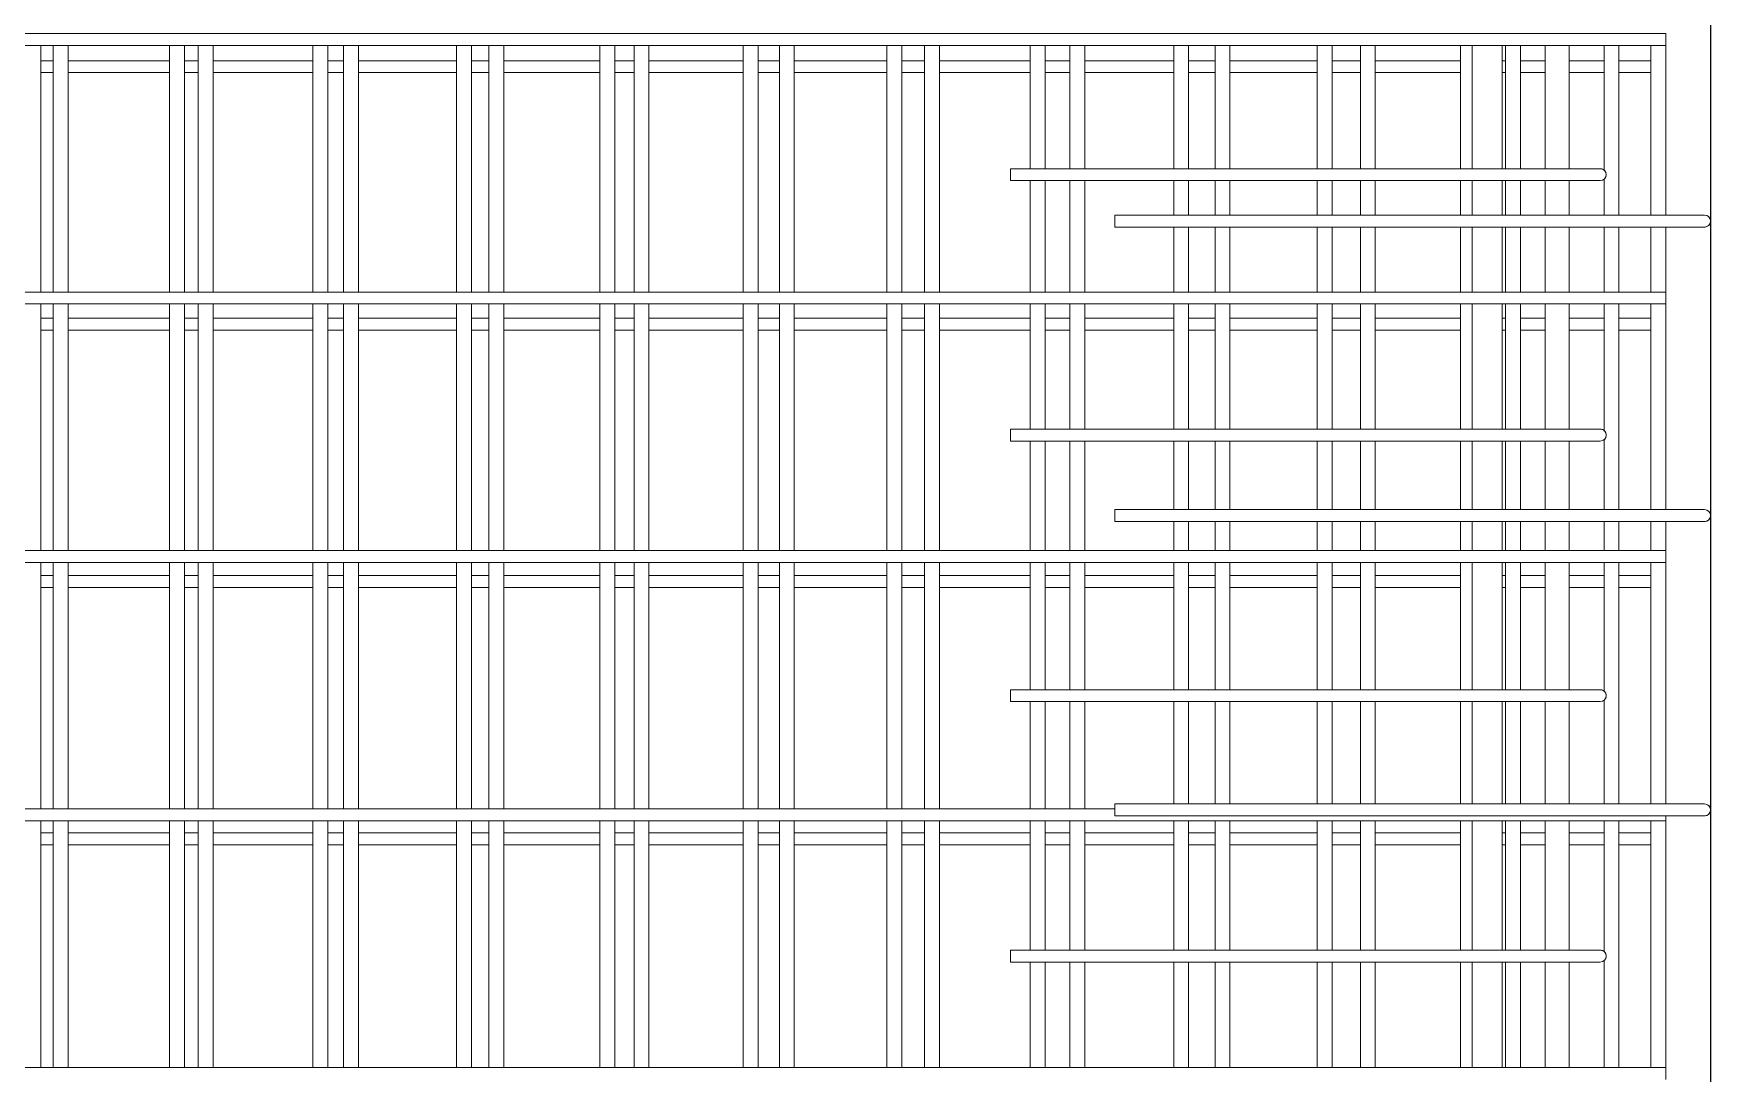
# Model space of a CAD drawing. Header units: millimetres. Extents: x 6720 to 22888, y -3063 to 10060.
# Drawn here: x 11192 to 12319, y 2284 to 2982 of the extents above; entities that cross this region are included whole.
import ezdxf

# ---------------------------------------------------------------- set-up
doc = ezdxf.new("R2010")
doc.units = ezdxf.units.MM
doc.layers.add('A-WALL', color=113, linetype='Continuous', lineweight=25)
doc.layers.add('S-RBAR', color=171, linetype='Continuous', lineweight=18)

msp = doc.modelspace()

# ---------------------------------------------------------------- linework, layer by layer
at = {"layer": 'A-WALL'}
msp.add_line((12318.6, 4095), (12318.6, 2210), dxfattribs=at)
at = {"layer": 'S-RBAR'}
for p, q in [((10132.6, 2981.9), (12288.6, 2981.9)), ((10132.6, 2973.9), (12288.6, 2973.9)), ((11197.4, 2808.4), (11197.4, 2973.9)), ((11205.6, 2808.4), (11205.6, 2973.9)), ((11215.6, 2808.4), (11215.6, 2973.9)), ((11283.8, 2808.4), (11283.8, 2973.9)), ((11293.8, 2808.4), (11293.8, 2973.9)), ((11303.1, 2808.4), (11303.1, 2973.9)), ((11313.1, 2808.4), (11313.1, 2973.9)), ((11380.1, 2808.4), (11380.1, 2973.9)), ((11390.1, 2808.4), (11390.1, 2973.9)), ((11400.7, 2808.4), (11400.7, 2973.9)), ((11410.7, 2808.4), (11410.7, 2973.9)), ((11476.5, 2808.4), (11476.5, 2973.9)), ((11486.5, 2808.4), (11486.5, 2973.9)), ((11498.2, 2808.4), (11498.2, 2973.9)), ((11508.2, 2808.4), (11508.2, 2973.9)), ((11572.8, 2808.4), (11572.8, 2973.9)), ((11582.8, 2808.4), (11582.8, 2973.9)), ((11595.7, 2808.4), (11595.7, 2973.9)), ((11605.7, 2808.4), (11605.7, 2973.9)), ((11669.1, 2808.4), (11669.1, 2973.9)), ((11679.1, 2808.4), (11679.1, 2973.9)), ((11693.3, 2808.4), (11693.3, 2973.9)), ((11703.3, 2808.4), (11703.3, 2973.9)), ((11765.5, 2808.4), (11765.5, 2973.9)), ((11775.5, 2808.4), (11775.5, 2973.9)), ((11790.8, 2808.4), (11790.8, 2973.9)), ((11800.8, 2808.4), (11800.8, 2973.9)), ((11861.8, 2891.2), (11861.8, 2973.9)), ((11871.8, 2891.2), (11871.8, 2973.9)), ((11888.4, 2891.2), (11888.4, 2973.9)), ((11898.4, 2891.2), (11898.4, 2973.9)), ((11958.1, 2891.2), (11958.1, 2973.9)), ((11968.1, 2891.2), (11968.1, 2973.9)), ((11985.9, 2891.2), (11985.9, 2973.9)), ((11995.9, 2891.2), (11995.9, 2973.9)), ((12054.5, 2891.2), (12054.5, 2973.9)), ((12064.5, 2891.2), (12064.5, 2973.9)), ((12083.5, 2891.2), (12083.5, 2973.9)), ((12093.5, 2891.2), (12093.5, 2973.9)), ((12150.8, 2891.2), (12150.8, 2973.9)), ((12158.6, 2891.2), (12158.6, 2973.9)), ((12178.6, 2891.2), (12178.6, 2973.9)), ((12181, 2891.2), (12181, 2973.9)), ((12191, 2891.2), (12191, 2973.9)), ((12207.6, 2891.2), (12207.6, 2973.9)), ((12223.6, 2891.2), (12223.6, 2973.9)), ((12247.1, 2889.9), (12247.1, 2973.9)), ((12257.1, 2860), (12257.1, 2973.9)), ((12278.6, 2860), (12278.6, 2973.9)), ((12288.6, 2973.9), (12288.6, 2981.9)), ((12288.6, 2860), (12288.6, 2973.9)), ((11197.4, 2963.7), (11205.6, 2963.7)), ((11215.6, 2963.7), (11283.8, 2963.7)), ((11293.8, 2963.7), (11303.1, 2963.7)), ((11313.1, 2963.7), (11380.1, 2963.7)), ((11390.1, 2963.7), (11400.7, 2963.7)), ((11410.7, 2963.7), (11476.5, 2963.7)), ((11486.5, 2963.7), (11498.2, 2963.7)), ((11508.2, 2963.7), (11572.8, 2963.7)), ((11582.8, 2963.7), (11595.7, 2963.7)), ((11605.7, 2963.7), (11669.1, 2963.7)), ((11679.1, 2963.7), (11693.3, 2963.7)), ((11703.3, 2963.7), (11765.5, 2963.7)), ((11775.5, 2963.7), (11790.8, 2963.7)), ((11800.8, 2963.7), (11861.8, 2963.7)), ((11871.8, 2963.7), (11888.4, 2963.7)), ((11898.4, 2963.7), (11958.1, 2963.7)), ((11968.1, 2963.7), (11985.9, 2963.7)), ((11995.9, 2963.7), (12054.5, 2963.7)), ((12064.5, 2963.7), (12083.5, 2963.7)), ((12093.5, 2963.7), (12150.8, 2963.7)), ((12178.6, 2963.7), (12181, 2963.7)), ((12191, 2963.7), (12207.6, 2963.7)), ((12223.6, 2963.7), (12247.1, 2963.7)), ((12257.1, 2963.7), (12278.6, 2963.7)), ((11197.4, 2955.7), (11205.6, 2955.7)), ((11215.6, 2955.7), (11283.8, 2955.7)), ((11293.8, 2955.7), (11303.1, 2955.7)), ((11313.1, 2955.7), (11380.1, 2955.7)), ((11390.1, 2955.7), (11400.7, 2955.7)), ((11410.7, 2955.7), (11476.5, 2955.7)), ((11486.5, 2955.7), (11498.2, 2955.7)), ((11508.2, 2955.7), (11572.8, 2955.7)), ((11582.8, 2955.7), (11595.7, 2955.7)), ((11605.7, 2955.7), (11669.1, 2955.7)), ((11679.1, 2955.7), (11693.3, 2955.7)), ((11703.3, 2955.7), (11765.5, 2955.7)), ((11775.5, 2955.7), (11790.8, 2955.7)), ((11800.8, 2955.7), (11861.8, 2955.7)), ((11871.8, 2955.7), (11888.4, 2955.7)), ((11898.4, 2955.7), (11958.1, 2955.7)), ((11968.1, 2955.7), (11985.9, 2955.7)), ((11995.9, 2955.7), (12054.5, 2955.7)), ((12064.5, 2955.7), (12083.5, 2955.7)), ((12093.5, 2955.7), (12150.8, 2955.7)), ((12178.6, 2955.7), (12181, 2955.7)), ((12191, 2955.7), (12207.6, 2955.7)), ((12223.6, 2955.7), (12247.1, 2955.7)), ((12257.1, 2955.7), (12278.6, 2955.7)), ((12208.6, 2891.2), (11848.6, 2891.2)), ((11848.6, 2891.2), (11848.6, 2883.2)), ((12208.6, 2883.2), (11848.6, 2883.2)), ((11861.8, 2808.4), (11861.8, 2883.2)), ((11871.8, 2808.4), (11871.8, 2883.2)), ((11888.4, 2808.4), (11888.4, 2883.2)), ((11898.4, 2808.4), (11898.4, 2883.2)), ((11958.1, 2860), (11958.1, 2883.2)), ((11968.1, 2860), (11968.1, 2883.2)), ((11985.9, 2860), (11985.9, 2883.2)), ((11995.9, 2860), (11995.9, 2883.2)), ((12054.5, 2860), (12054.5, 2883.2)), ((12064.5, 2860), (12064.5, 2883.2)), ((12083.5, 2860), (12083.5, 2883.2)), ((12093.5, 2860), (12093.5, 2883.2)), ((12150.8, 2860), (12150.8, 2883.2)), ((12158.6, 2860), (12158.6, 2883.2)), ((12178.6, 2860), (12178.6, 2883.2)), ((12181, 2860), (12181, 2883.2)), ((12191, 2860), (12191, 2883.2)), ((12207.6, 2860), (12207.6, 2883.2)), ((12208.6, 2891.2), (12244.6, 2891.2)), ((12208.6, 2883.2), (12244.6, 2883.2)), ((12223.6, 2860), (12223.6, 2883.2)), ((12247.1, 2860), (12247.1, 2884.4)), ((11918.6, 2860), (12294.6, 2860)), ((11918.6, 2852), (11918.6, 2860)), ((11918.6, 2852), (12294.6, 2852)), ((11958.1, 2808.4), (11958.1, 2852)), ((11968.1, 2808.4), (11968.1, 2852)), ((11985.9, 2808.4), (11985.9, 2852)), ((11995.9, 2808.4), (11995.9, 2852)), ((12054.5, 2808.4), (12054.5, 2852)), ((12064.5, 2808.4), (12064.5, 2852)), ((12083.5, 2808.4), (12083.5, 2852)), ((12093.5, 2808.4), (12093.5, 2852)), ((12150.8, 2808.4), (12150.8, 2852)), ((12158.6, 2808.4), (12158.6, 2852)), ((12178.6, 2808.4), (12178.6, 2852)), ((12181, 2808.4), (12181, 2852)), ((12191, 2808.4), (12191, 2852)), ((12207.6, 2808.4), (12207.6, 2852)), ((12223.6, 2808.4), (12223.6, 2852)), ((12247.1, 2808.4), (12247.1, 2852)), ((12257.1, 2808.4), (12257.1, 2852)), ((12278.6, 2808.4), (12278.6, 2852)), ((12288.6, 2808.4), (12288.6, 2852)), ((12314.6, 2860), (12294.6, 2860)), ((12314.6, 2852), (12294.6, 2852)), ((10132.6, 2808.4), (12288.6, 2808.4)), ((12288.6, 2800.4), (12288.6, 2808.4)), ((10132.6, 2800.4), (12288.6, 2800.4)), ((11197.4, 2634.8), (11197.4, 2800.4)), ((11205.6, 2634.8), (11205.6, 2800.4)), ((11215.6, 2634.8), (11215.6, 2800.4)), ((11283.8, 2634.8), (11283.8, 2800.4)), ((11293.8, 2634.8), (11293.8, 2800.4)), ((11303.1, 2634.8), (11303.1, 2800.4)), ((11313.1, 2634.8), (11313.1, 2800.4)), ((11380.1, 2634.8), (11380.1, 2800.4)), ((11390.1, 2634.8), (11390.1, 2800.4)), ((11400.7, 2634.8), (11400.7, 2800.4)), ((11410.7, 2634.8), (11410.7, 2800.4)), ((11476.5, 2634.8), (11476.5, 2800.4)), ((11486.5, 2634.8), (11486.5, 2800.4)), ((11498.2, 2634.8), (11498.2, 2800.4)), ((11508.2, 2634.8), (11508.2, 2800.4)), ((11572.8, 2634.8), (11572.8, 2800.4)), ((11582.8, 2634.8), (11582.8, 2800.4)), ((11595.7, 2634.8), (11595.7, 2800.4)), ((11605.7, 2634.8), (11605.7, 2800.4)), ((11669.1, 2634.8), (11669.1, 2800.4)), ((11679.1, 2634.8), (11679.1, 2800.4)), ((11693.3, 2634.8), (11693.3, 2800.4)), ((11703.3, 2634.8), (11703.3, 2800.4)), ((11765.5, 2634.8), (11765.5, 2800.4)), ((11775.5, 2634.8), (11775.5, 2800.4)), ((11790.8, 2634.8), (11790.8, 2800.4)), ((11800.8, 2634.8), (11800.8, 2800.4)), ((11861.8, 2716.3), (11861.8, 2800.4)), ((11871.8, 2716.3), (11871.8, 2800.4)), ((11888.4, 2716.3), (11888.4, 2800.4)), ((11898.4, 2716.3), (11898.4, 2800.4)), ((11958.1, 2716.3), (11958.1, 2800.4)), ((11968.1, 2716.3), (11968.1, 2800.4)), ((11985.9, 2716.3), (11985.9, 2800.4)), ((11995.9, 2716.3), (11995.9, 2800.4)), ((12054.5, 2716.3), (12054.5, 2800.4)), ((12064.5, 2716.3), (12064.5, 2800.4)), ((12083.5, 2716.3), (12083.5, 2800.4)), ((12093.5, 2716.3), (12093.5, 2800.4)), ((12150.8, 2716.3), (12150.8, 2800.4)), ((12158.6, 2716.3), (12158.6, 2800.4)), ((12178.6, 2716.3), (12178.6, 2800.4)), ((12181, 2716.3), (12181, 2800.4)), ((12191, 2716.3), (12191, 2800.4)), ((12207.6, 2716.3), (12207.6, 2800.4)), ((12223.6, 2716.3), (12223.6, 2800.4)), ((12247.1, 2715), (12247.1, 2800.4)), ((12257.1, 2662.3), (12257.1, 2800.4)), ((12278.6, 2662.3), (12278.6, 2800.4)), ((12288.6, 2662.3), (12288.6, 2800.4)), ((11197.4, 2790.8), (11205.6, 2790.8)), ((11197.4, 2782.8), (11205.6, 2782.8)), ((11215.6, 2790.8), (11283.8, 2790.8)), ((11215.6, 2782.8), (11283.8, 2782.8)), ((11293.8, 2790.8), (11303.1, 2790.8)), ((11293.8, 2782.8), (11303.1, 2782.8)), ((11313.1, 2790.8), (11380.1, 2790.8)), ((11313.1, 2782.8), (11380.1, 2782.8)), ((11390.1, 2790.8), (11400.7, 2790.8)), ((11390.1, 2782.8), (11400.7, 2782.8)), ((11410.7, 2790.8), (11476.5, 2790.8)), ((11410.7, 2782.8), (11476.5, 2782.8)), ((11486.5, 2790.8), (11498.2, 2790.8)), ((11486.5, 2782.8), (11498.2, 2782.8)), ((11508.2, 2790.8), (11572.8, 2790.8)), ((11508.2, 2782.8), (11572.8, 2782.8)), ((11582.8, 2790.8), (11595.7, 2790.8)), ((11582.8, 2782.8), (11595.7, 2782.8)), ((11605.7, 2790.8), (11669.1, 2790.8)), ((11605.7, 2782.8), (11669.1, 2782.8)), ((11679.1, 2790.8), (11693.3, 2790.8)), ((11679.1, 2782.8), (11693.3, 2782.8)), ((11703.3, 2790.8), (11765.5, 2790.8)), ((11703.3, 2782.8), (11765.5, 2782.8)), ((11775.5, 2790.8), (11790.8, 2790.8)), ((11775.5, 2782.8), (11790.8, 2782.8)), ((11800.8, 2790.8), (11861.8, 2790.8)), ((11800.8, 2782.8), (11861.8, 2782.8)), ((11871.8, 2790.8), (11888.4, 2790.8)), ((11871.8, 2782.8), (11888.4, 2782.8)), ((11898.4, 2790.8), (11958.1, 2790.8)), ((11898.4, 2782.8), (11958.1, 2782.8)), ((11968.1, 2790.8), (11985.9, 2790.8)), ((11968.1, 2782.8), (11985.9, 2782.8)), ((11995.9, 2790.8), (12054.5, 2790.8)), ((11995.9, 2782.8), (12054.5, 2782.8)), ((12064.5, 2790.8), (12083.5, 2790.8)), ((12064.5, 2782.8), (12083.5, 2782.8)), ((12093.5, 2790.8), (12150.8, 2790.8)), ((12093.5, 2782.8), (12150.8, 2782.8)), ((12178.6, 2790.8), (12181, 2790.8)), ((12178.6, 2782.8), (12181, 2782.8)), ((12191, 2790.8), (12207.6, 2790.8)), ((12191, 2782.8), (12207.6, 2782.8)), ((12223.6, 2790.8), (12247.1, 2790.8)), ((12223.6, 2782.8), (12247.1, 2782.8)), ((12257.1, 2790.8), (12278.6, 2790.8)), ((12257.1, 2782.8), (12278.6, 2782.8)), ((12208.6, 2716.3), (11848.6, 2716.3)), ((11848.6, 2716.3), (11848.6, 2708.3)), ((12208.6, 2716.3), (12244.6, 2716.3)), ((12208.6, 2708.3), (11848.6, 2708.3)), ((11861.8, 2634.8), (11861.8, 2708.3)), ((11871.8, 2634.8), (11871.8, 2708.3)), ((11888.4, 2634.8), (11888.4, 2708.3)), ((11898.4, 2634.8), (11898.4, 2708.3)), ((11958.1, 2662.3), (11958.1, 2708.3)), ((11968.1, 2662.3), (11968.1, 2708.3)), ((11985.9, 2662.3), (11985.9, 2708.3)), ((11995.9, 2662.3), (11995.9, 2708.3)), ((12054.5, 2662.3), (12054.5, 2708.3)), ((12064.5, 2662.3), (12064.5, 2708.3)), ((12083.5, 2662.3), (12083.5, 2708.3)), ((12093.5, 2662.3), (12093.5, 2708.3)), ((12150.8, 2662.3), (12150.8, 2708.3)), ((12158.6, 2662.3), (12158.6, 2708.3)), ((12178.6, 2662.3), (12178.6, 2708.3)), ((12181, 2662.3), (12181, 2708.3)), ((12191, 2662.3), (12191, 2708.3)), ((12207.6, 2662.3), (12207.6, 2708.3)), ((12208.6, 2708.3), (12244.6, 2708.3)), ((12223.6, 2662.3), (12223.6, 2708.3)), ((12247.1, 2662.3), (12247.1, 2709.6)), ((11918.6, 2662.3), (12294.6, 2662.3)), ((11918.6, 2654.3), (11918.6, 2662.3)), ((12314.6, 2662.3), (12294.6, 2662.3)), ((11918.6, 2654.3), (12294.6, 2654.3)), ((11958.1, 2634.8), (11958.1, 2654.3)), ((11968.1, 2634.8), (11968.1, 2654.3)), ((11985.9, 2634.8), (11985.9, 2654.3)), ((11995.9, 2634.8), (11995.9, 2654.3)), ((12054.5, 2634.8), (12054.5, 2654.3)), ((12064.5, 2634.8), (12064.5, 2654.3)), ((12083.5, 2634.8), (12083.5, 2654.3)), ((12093.5, 2634.8), (12093.5, 2654.3)), ((12150.8, 2634.8), (12150.8, 2654.3)), ((12158.6, 2634.8), (12158.6, 2654.3)), ((12178.6, 2634.8), (12178.6, 2654.3)), ((12181, 2634.8), (12181, 2654.3)), ((12191, 2634.8), (12191, 2654.3)), ((12207.6, 2634.8), (12207.6, 2654.3)), ((12223.6, 2634.8), (12223.6, 2654.3)), ((12247.1, 2634.8), (12247.1, 2654.3)), ((12257.1, 2634.8), (12257.1, 2654.3)), ((12278.6, 2634.8), (12278.6, 2654.3)), ((12288.6, 2634.8), (12288.6, 2654.3)), ((12314.6, 2654.3), (12294.6, 2654.3)), ((10132.6, 2634.8), (12288.6, 2634.8)), ((10132.6, 2626.8), (12288.6, 2626.8)), ((11197.4, 2461.3), (11197.4, 2626.8)), ((11205.6, 2461.3), (11205.6, 2626.8)), ((11215.6, 2461.3), (11215.6, 2626.8)), ((11283.8, 2461.3), (11283.8, 2626.8)), ((11293.8, 2461.3), (11293.8, 2626.8)), ((11303.1, 2461.3), (11303.1, 2626.8)), ((11313.1, 2461.3), (11313.1, 2626.8)), ((11380.1, 2461.3), (11380.1, 2626.8)), ((11390.1, 2461.3), (11390.1, 2626.8)), ((11400.7, 2461.3), (11400.7, 2626.8)), ((11410.7, 2461.3), (11410.7, 2626.8)), ((11476.5, 2461.3), (11476.5, 2626.8)), ((11486.5, 2461.3), (11486.5, 2626.8)), ((11498.2, 2461.3), (11498.2, 2626.8)), ((11508.2, 2461.3), (11508.2, 2626.8)), ((11572.8, 2461.3), (11572.8, 2626.8)), ((11582.8, 2461.3), (11582.8, 2626.8)), ((11595.7, 2461.3), (11595.7, 2626.8)), ((11605.7, 2461.3), (11605.7, 2626.8)), ((11669.1, 2461.3), (11669.1, 2626.8)), ((11679.1, 2461.3), (11679.1, 2626.8)), ((11693.3, 2461.3), (11693.3, 2626.8)), ((11703.3, 2461.3), (11703.3, 2626.8)), ((11765.5, 2461.3), (11765.5, 2626.8)), ((11775.5, 2461.3), (11775.5, 2626.8)), ((11790.8, 2461.3), (11790.8, 2626.8)), ((11800.8, 2461.3), (11800.8, 2626.8)), ((11861.8, 2541.4), (11861.8, 2626.8)), ((11871.8, 2541.4), (11871.8, 2626.8)), ((11888.4, 2541.4), (11888.4, 2626.8)), ((11898.4, 2541.4), (11898.4, 2626.8)), ((11958.1, 2541.4), (11958.1, 2626.8)), ((11968.1, 2541.4), (11968.1, 2626.8)), ((11985.9, 2541.4), (11985.9, 2626.8)), ((11995.9, 2541.4), (11995.9, 2626.8)), ((12054.5, 2541.4), (12054.5, 2626.8)), ((12064.5, 2541.4), (12064.5, 2626.8)), ((12083.5, 2541.4), (12083.5, 2626.8)), ((12093.5, 2541.4), (12093.5, 2626.8)), ((12150.8, 2541.4), (12150.8, 2626.8)), ((12158.6, 2541.4), (12158.6, 2626.8)), ((12178.6, 2541.4), (12178.6, 2626.8)), ((12181, 2541.4), (12181, 2626.8)), ((12191, 2541.4), (12191, 2626.8)), ((12207.6, 2541.4), (12207.6, 2626.8)), ((12223.6, 2541.4), (12223.6, 2626.8)), ((12247.1, 2540.1), (12247.1, 2626.8)), ((12257.1, 2464.7), (12257.1, 2626.8)), ((12278.6, 2464.7), (12278.6, 2626.8)), ((12288.6, 2626.8), (12288.6, 2634.8)), ((12288.6, 2464.7), (12288.6, 2626.8)), ((11197.4, 2618), (11205.6, 2618)), ((11215.6, 2618), (11283.8, 2618)), ((11293.8, 2618), (11303.1, 2618)), ((11313.1, 2618), (11380.1, 2618)), ((11390.1, 2618), (11400.7, 2618)), ((11410.7, 2618), (11476.5, 2618)), ((11486.5, 2618), (11498.2, 2618)), ((11508.2, 2618), (11572.8, 2618)), ((11582.8, 2618), (11595.7, 2618)), ((11605.7, 2618), (11669.1, 2618)), ((11679.1, 2618), (11693.3, 2618)), ((11703.3, 2618), (11765.5, 2618)), ((11775.5, 2618), (11790.8, 2618)), ((11800.8, 2618), (11861.8, 2618)), ((11871.8, 2618), (11888.4, 2618)), ((11898.4, 2618), (11958.1, 2618)), ((11968.1, 2618), (11985.9, 2618)), ((11995.9, 2618), (12054.5, 2618)), ((12064.5, 2618), (12083.5, 2618)), ((12093.5, 2618), (12150.8, 2618)), ((12178.6, 2618), (12181, 2618)), ((12191, 2618), (12207.6, 2618)), ((12223.6, 2618), (12247.1, 2618)), ((12257.1, 2618), (12278.6, 2618)), ((11197.4, 2610), (11205.6, 2610)), ((11215.6, 2610), (11283.8, 2610)), ((11293.8, 2610), (11303.1, 2610)), ((11313.1, 2610), (11380.1, 2610)), ((11390.1, 2610), (11400.7, 2610)), ((11410.7, 2610), (11476.5, 2610)), ((11486.5, 2610), (11498.2, 2610)), ((11508.2, 2610), (11572.8, 2610)), ((11582.8, 2610), (11595.7, 2610)), ((11605.7, 2610), (11669.1, 2610)), ((11679.1, 2610), (11693.3, 2610)), ((11703.3, 2610), (11765.5, 2610)), ((11775.5, 2610), (11790.8, 2610)), ((11800.8, 2610), (11861.8, 2610)), ((11871.8, 2610), (11888.4, 2610)), ((11898.4, 2610), (11958.1, 2610)), ((11968.1, 2610), (11985.9, 2610)), ((11995.9, 2610), (12054.5, 2610)), ((12064.5, 2610), (12083.5, 2610)), ((12093.5, 2610), (12150.8, 2610)), ((12178.6, 2610), (12181, 2610)), ((12191, 2610), (12207.6, 2610)), ((12223.6, 2610), (12247.1, 2610)), ((12257.1, 2610), (12278.6, 2610)), ((12208.6, 2541.4), (11848.6, 2541.4)), ((11848.6, 2541.4), (11848.6, 2533.4)), ((12208.6, 2541.4), (12244.6, 2541.4)), ((12247.1, 2464.7), (12247.1, 2534.2)), ((12208.6, 2533.4), (11848.6, 2533.4)), ((11861.8, 2461.3), (11861.8, 2533.4)), ((11871.8, 2461.3), (11871.8, 2533.4)), ((11888.4, 2461.3), (11888.4, 2533.4)), ((11898.4, 2461.3), (11898.4, 2533.4)), ((11958.1, 2464.7), (11958.1, 2533.4)), ((11968.1, 2464.7), (11968.1, 2533.4)), ((11985.9, 2464.7), (11985.9, 2533.4)), ((11995.9, 2464.7), (11995.9, 2533.4)), ((12054.5, 2464.7), (12054.5, 2533.4)), ((12064.5, 2464.7), (12064.5, 2533.4)), ((12083.5, 2464.7), (12083.5, 2533.4)), ((12093.5, 2464.7), (12093.5, 2533.4)), ((12150.8, 2464.7), (12150.8, 2533.4)), ((12158.6, 2464.7), (12158.6, 2533.4)), ((12178.6, 2464.7), (12178.6, 2533.4)), ((12181, 2464.7), (12181, 2533.4)), ((12191, 2464.7), (12191, 2533.4)), ((12207.6, 2464.7), (12207.6, 2533.4)), ((12208.6, 2533.4), (12244.6, 2533.4)), ((12223.6, 2464.7), (12223.6, 2533.4)), ((10462.6, 2461.3), (11918.6, 2461.3)), ((11918.6, 2464.7), (12294.6, 2464.7)), ((11918.6, 2456.7), (11918.6, 2464.7)), ((11918.6, 2456.7), (12294.6, 2456.7)), ((12288.6, 2453.3), (12288.6, 2456.7)), ((12314.6, 2464.7), (12294.6, 2464.7)), ((12314.6, 2456.7), (12294.6, 2456.7)), ((10132.6, 2453.3), (12288.6, 2453.3)), ((11197.4, 2287.7), (11197.4, 2453.3)), ((11197.4, 2445.2), (11205.6, 2445.2)), ((11205.6, 2287.7), (11205.6, 2453.3)), ((11215.6, 2287.7), (11215.6, 2453.3)), ((11215.6, 2445.2), (11283.8, 2445.2)), ((11283.8, 2287.7), (11283.8, 2453.3)), ((11293.8, 2287.7), (11293.8, 2453.3)), ((11293.8, 2445.2), (11303.1, 2445.2)), ((11303.1, 2287.7), (11303.1, 2453.3)), ((11313.1, 2287.7), (11313.1, 2453.3)), ((11313.1, 2445.2), (11380.1, 2445.2)), ((11380.1, 2287.7), (11380.1, 2453.3)), ((11390.1, 2287.7), (11390.1, 2453.3)), ((11390.1, 2445.2), (11400.7, 2445.2)), ((11400.7, 2287.7), (11400.7, 2453.3)), ((11410.7, 2287.7), (11410.7, 2453.3)), ((11410.7, 2445.2), (11476.5, 2445.2)), ((11476.5, 2287.7), (11476.5, 2453.3)), ((11486.5, 2287.7), (11486.5, 2453.3)), ((11486.5, 2445.2), (11498.2, 2445.2)), ((11498.2, 2287.7), (11498.2, 2453.3)), ((11508.2, 2287.7), (11508.2, 2453.3)), ((11508.2, 2445.2), (11572.8, 2445.2)), ((11572.8, 2287.7), (11572.8, 2453.3)), ((11582.8, 2287.7), (11582.8, 2453.3)), ((11582.8, 2445.2), (11595.7, 2445.2)), ((11595.7, 2287.7), (11595.7, 2453.3)), ((11605.7, 2287.7), (11605.7, 2453.3)), ((11605.7, 2445.2), (11669.1, 2445.2)), ((11669.1, 2287.7), (11669.1, 2453.3)), ((11679.1, 2287.7), (11679.1, 2453.3)), ((11679.1, 2445.2), (11693.3, 2445.2)), ((11693.3, 2287.7), (11693.3, 2453.3)), ((11703.3, 2287.7), (11703.3, 2453.3)), ((11703.3, 2445.2), (11765.5, 2445.2)), ((11765.5, 2287.7), (11765.5, 2453.3)), ((11775.5, 2287.7), (11775.5, 2453.3)), ((11775.5, 2445.2), (11790.8, 2445.2)), ((11790.8, 2287.7), (11790.8, 2453.3)), ((11800.8, 2287.7), (11800.8, 2453.3)), ((11800.8, 2445.2), (11861.8, 2445.2)), ((11861.8, 2366.5), (11861.8, 2453.3)), ((11871.8, 2366.5), (11871.8, 2453.3)), ((11871.8, 2445.2), (11888.4, 2445.2)), ((11888.4, 2366.5), (11888.4, 2453.3)), ((11898.4, 2366.5), (11898.4, 2453.3)), ((11898.4, 2445.2), (11958.1, 2445.2)), ((11958.1, 2366.5), (11958.1, 2453.3)), ((11968.1, 2366.5), (11968.1, 2453.3)), ((11968.1, 2445.2), (11985.9, 2445.2)), ((11985.9, 2366.5), (11985.9, 2453.3)), ((11995.9, 2366.5), (11995.9, 2453.3)), ((11995.9, 2445.2), (12054.5, 2445.2)), ((12054.5, 2366.5), (12054.5, 2453.3)), ((12064.5, 2366.5), (12064.5, 2453.3)), ((12064.5, 2445.2), (12083.5, 2445.2)), ((12083.5, 2366.5), (12083.5, 2453.3)), ((12093.5, 2366.5), (12093.5, 2453.3)), ((12093.5, 2445.2), (12150.8, 2445.2)), ((12150.8, 2366.5), (12150.8, 2453.3)), ((12158.6, 2366.5), (12158.6, 2453.3)), ((12178.6, 2366.5), (12178.6, 2453.3)), ((12178.6, 2445.2), (12181, 2445.2)), ((12181, 2366.5), (12181, 2453.3)), ((12191, 2366.5), (12191, 2453.3)), ((12191, 2445.2), (12207.6, 2445.2)), ((12207.6, 2366.5), (12207.6, 2453.3)), ((12223.6, 2366.5), (12223.6, 2453.3)), ((12223.6, 2445.2), (12247.1, 2445.2)), ((12247.1, 2365.3), (12247.1, 2453.3)), ((12257.1, 2287.7), (12257.1, 2453.3)), ((12257.1, 2445.2), (12278.6, 2445.2)), ((12278.6, 2287.7), (12278.6, 2453.3)), ((12288.6, 2287.7), (12288.6, 2453.3)), ((11197.4, 2437.2), (11205.6, 2437.2)), ((11215.6, 2437.2), (11283.8, 2437.2)), ((11293.8, 2437.2), (11303.1, 2437.2)), ((11313.1, 2437.2), (11380.1, 2437.2)), ((11390.1, 2437.2), (11400.7, 2437.2)), ((11410.7, 2437.2), (11476.5, 2437.2)), ((11486.5, 2437.2), (11498.2, 2437.2)), ((11508.2, 2437.2), (11572.8, 2437.2)), ((11582.8, 2437.2), (11595.7, 2437.2)), ((11605.7, 2437.2), (11669.1, 2437.2)), ((11679.1, 2437.2), (11693.3, 2437.2)), ((11703.3, 2437.2), (11765.5, 2437.2)), ((11775.5, 2437.2), (11790.8, 2437.2)), ((11800.8, 2437.2), (11861.8, 2437.2)), ((11871.8, 2437.2), (11888.4, 2437.2)), ((11898.4, 2437.2), (11958.1, 2437.2)), ((11968.1, 2437.2), (11985.9, 2437.2)), ((11995.9, 2437.2), (12054.5, 2437.2)), ((12064.5, 2437.2), (12083.5, 2437.2)), ((12093.5, 2437.2), (12150.8, 2437.2)), ((12178.6, 2437.2), (12181, 2437.2)), ((12191, 2437.2), (12207.6, 2437.2)), ((12223.6, 2437.2), (12247.1, 2437.2)), ((12257.1, 2437.2), (12278.6, 2437.2)), ((12208.6, 2366.5), (11848.6, 2366.5)), ((11848.6, 2366.5), (11848.6, 2358.5)), ((12208.6, 2366.5), (12244.6, 2366.5)), ((12208.6, 2358.5), (11848.6, 2358.5)), ((11861.8, 2287.7), (11861.8, 2358.5)), ((11871.8, 2287.7), (11871.8, 2358.5)), ((11888.4, 2287.7), (11888.4, 2358.5)), ((11898.4, 2287.7), (11898.4, 2358.5)), ((11958.1, 2287.7), (11958.1, 2358.5)), ((11968.1, 2287.7), (11968.1, 2358.5)), ((11985.9, 2287.7), (11985.9, 2358.5)), ((11995.9, 2287.7), (11995.9, 2358.5)), ((12054.5, 2287.7), (12054.5, 2358.5)), ((12064.5, 2287.7), (12064.5, 2358.5)), ((12083.5, 2287.7), (12083.5, 2358.5)), ((12093.5, 2287.7), (12093.5, 2358.5)), ((12150.8, 2287.7), (12150.8, 2358.5)), ((12158.6, 2287.7), (12158.6, 2358.5)), ((12178.6, 2287.7), (12178.6, 2358.5)), ((12181, 2287.7), (12181, 2358.5)), ((12191, 2287.7), (12191, 2358.5)), ((12207.6, 2287.7), (12207.6, 2358.5)), ((12208.6, 2358.5), (12244.6, 2358.5)), ((12223.6, 2287.7), (12223.6, 2358.5)), ((12247.1, 2287.7), (12247.1, 2359.8)), ((10132.6, 2287.7), (12288.6, 2287.7)), ((12288.6, 2279.7), (12288.6, 2287.7))]:
    msp.add_line(p, q, dxfattribs=at)
for centre, start, end in [((12244.6, 2887.2), 75, 90), ((12244.6, 2887.2), 270, 90), ((12244.6, 2887.2), 15, 60), ((12244.6, 2887.2), 300, 345), ((12314.6, 2856), 270, 90), ((12314.6, 2856), 270, 285), ((12314.6, 2856), 15, 60), ((12314.6, 2856), 300, 345), ((12244.6, 2712.3), 75, 90), ((12244.6, 2712.3), 270, 90), ((12244.6, 2712.3), 15, 60), ((12244.6, 2712.3), 300, 345), ((12314.6, 2658.3), 270, 90), ((12314.6, 2658.3), 15, 60), ((12314.6, 2658.3), 270, 285), ((12314.6, 2658.3), 300, 345), ((12244.6, 2537.4), 75, 90), ((12244.6, 2537.4), 270, 90), ((12244.6, 2537.4), 15, 60), ((12244.6, 2537.4), 306.7144, 345), ((12314.6, 2460.7), 270, 90), ((12314.6, 2460.7), 270, 285), ((12314.6, 2460.7), 15, 60), ((12314.6, 2460.7), 300, 345), ((12244.6, 2362.5), 75, 90), ((12244.6, 2362.5), 270, 90), ((12244.6, 2362.5), 15, 60), ((12244.6, 2362.5), 300, 345)]:
    msp.add_arc(centre, 4, start, end, dxfattribs=at)

doc.saveas('drawing.dxf')
